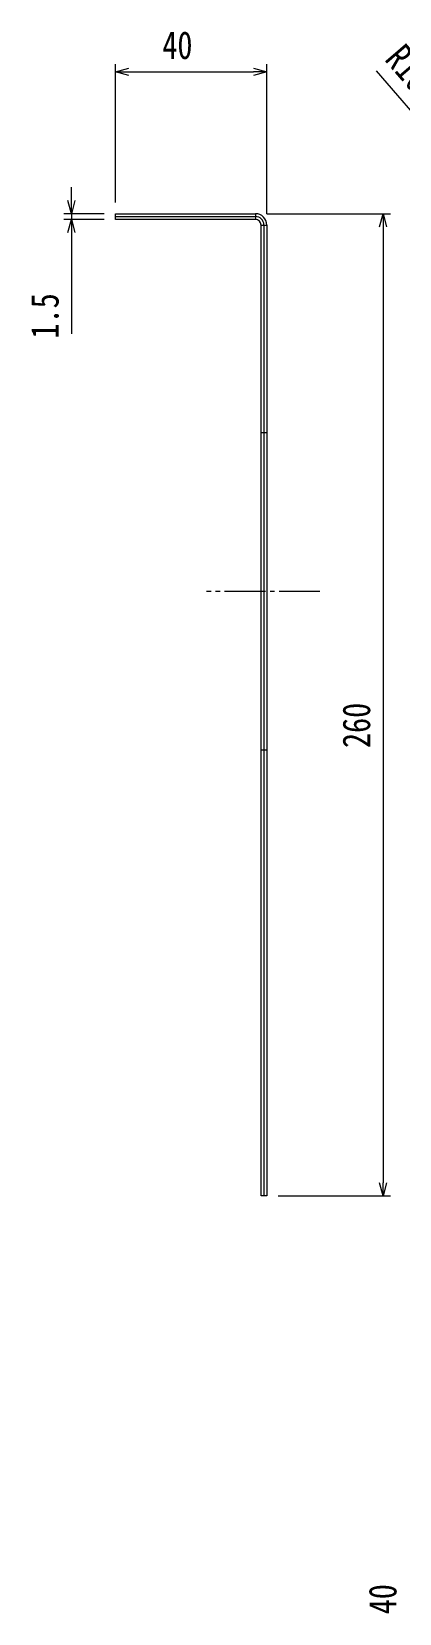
# Model space of a CAD drawing. Units: millimetres at full size. Extents: x -5218 to 5218, y -4308 to 3712.
# Drawn here: x -2733.6 to -2636.4, y 3243.3 to 3662 of the extents above; entities that cross this region are included whole.
import ezdxf
from ezdxf.enums import TextEntityAlignment as Align

# ---------------------------------------------------------------- set-up
doc = ezdxf.new("R2010")
doc.units = ezdxf.units.MM
doc.header["$LTSCALE"] = 1.2
doc.linetypes.add('CHAIN2', pattern=[12, 9, -1, 1, -1])
for name, color, linetype, lineweight in [('0-1_01_外形線', 134, 'Continuous', 9), ('0-2_03_かくれ線', 5, 'Continuous', 9), ('0-3_04_中心線', 4, 'CHAIN2', 9), ('0-5_10_補助線', 1, 'Continuous', 9), ('0-C_07_寸法線', 3, 'Continuous', 9)]:
    doc.layers.add(name, color=color, linetype=linetype, lineweight=lineweight)
doc.styles.add('ＭＳ ゴシック', font='')
doc.styles.get('ＭＳ ゴシック').set_extended_font_data('MS Gothic')

# ---------------------------------------------------------------- blocks, each defined once
blk = doc.blocks.new('_Open30')
at = {"layer": '0-C_07_寸法線'}
blk.add_line((0, 0), (-1, 0), dxfattribs=at)
blk.add_lwpolyline([(-1, 0.2679), (0, 0), (-1, -0.2679)], dxfattribs=at)

msp = doc.modelspace()

# ---------------------------------------------------------------- linework, layer by layer
at = {"layer": '0-1_01_外形線'}
for p, q in [((-2672.915, 3610.787), (-2671.415, 3610.787)), ((-2672.915, 3353.787), (-2672.915, 3610.787))]:
    msp.add_line(p, q, dxfattribs=at)
for points in [[(-2674.415, 3612.287), (-2711.415, 3612.287), (-2711.415, 3613.787), (-2674.415, 3613.787)], [(-2671.415, 3610.787), (-2671.415, 3353.787), (-2672.915, 3353.787)]]:
    msp.add_lwpolyline(points, dxfattribs=at)
for radius in [3, 1.5]:
    msp.add_arc((-2674.415, 3610.787), radius, 0, 90, dxfattribs=at)
at = {"layer": '0-2_03_かくれ線'}
for p, q in [((-2671.415, 3555.787), (-2672.915, 3555.787)), ((-2671.415, 3471.787), (-2672.915, 3471.787))]:
    msp.add_line(p, q, dxfattribs=at)
at = {"layer": '0-3_04_中心線'}
msp.add_line((-2657.351, 3513.787), (-2687.351, 3513.787), dxfattribs=at)
at = {"layer": '0-5_10_補助線'}
for p, q in [((-2674.415, 3613.787), (-2674.415, 3612.287)), ((-2711.415, 3613.037), (-2674.415, 3613.037)), ((-2672.165, 3610.787), (-2672.165, 3353.787))]:
    msp.add_line(p, q, dxfattribs=at)
msp.add_arc((-2674.415, 3610.787), 2.25, 0, 90, dxfattribs=at)
at = {"layer": '0-C_07_寸法線'}
for p, q in [((-2711.415, 3616.787), (-2711.415, 3653.343)), ((-2707.915, 3651.343), (-2674.915, 3651.343)), ((-2671.415, 3613.787), (-2671.415, 3653.343)), ((-2642.48, 3651.644), (-2607.483, 3611.015)), ((-2723.063, 3617.287), (-2723.063, 3620.787)), ((-2714.415, 3613.787), (-2725.063, 3613.787)), ((-2723.063, 3613.787), (-2723.063, 3612.287)), ((-2671.415, 3613.787), (-2638.661, 3613.787)), ((-2714.415, 3612.287), (-2725.063, 3612.287)), ((-2640.661, 3610.287), (-2640.661, 3357.287)), ((-2723.063, 3608.787), (-2723.063, 3582.03)), ((-2668.415, 3353.787), (-2638.661, 3353.787))]:
    msp.add_line(p, q, dxfattribs=at)

# ---------------------------------------------------------------- block references
at = {"layer": '0-C_07_寸法線', "xscale": 3.5, "yscale": 3.5}
for p, rotation in [((-2711.415, 3651.343), 180), ((-2723.063, 3613.787), 270), ((-2640.661, 3613.787), 90), ((-2723.063, 3612.287), 90), ((-2640.661, 3353.787), 270)]:
    msp.add_blockref('_Open30', p, dxfattribs=dict(at, rotation=rotation))
msp.add_blockref('_Open30', (-2671.415, 3651.343), dxfattribs=at)

# ---------------------------------------------------------------- texts
at = {"layer": '0-C_07_寸法線', "color": 134, "style": 'ＭＳ ゴシック', "width": 0.8}
msp.add_text('40', height=7.331, dxfattribs=at).set_placement((-2699.034, 3652.543), align=Align.BOTTOM_LEFT)
for s, rotation, p in [('R10', 310.741, (-2642.156, 3653.105)), ('1.5', 90, (-2724.263, 3580.753)), ('260', 90, (-2641.861, 3472.358)), ('40', 90, (-2634.911, 3243.056))]:
    msp.add_text(s, height=7.331, rotation=rotation, dxfattribs=at).set_placement(p, align=Align.BOTTOM_LEFT)

doc.saveas('drawing.dxf')
